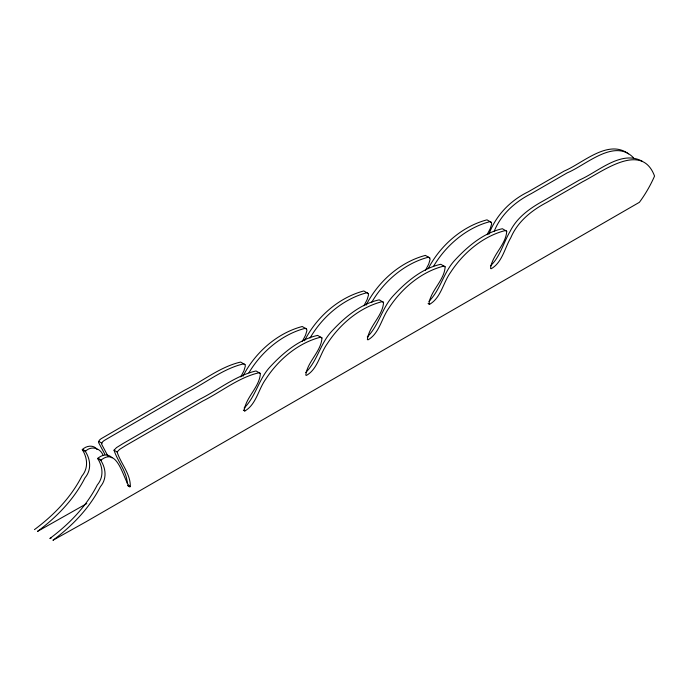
<?xml version="1.0" encoding="UTF-8"?>
<svg xmlns="http://www.w3.org/2000/svg" width="689" height="689" viewBox="0 0 689 689"><rect width="100%" height="100%" fill="white"/><g stroke="black" fill="none" stroke-linecap="round" stroke-linejoin="round"><path stroke-width="1.03" d="M97.201 449.564C93.566 444.388 86.177 445.671 82.284 449.659C87.486 457.729 88.605 468.15 81.896 476.056C70.898 497.647 53.742 515.251 34.45 529.617M103.143 455.55C100.594 447.79 90.733 445.43 85.358 451.433C90.569 459.511 91.689 469.924 84.98 477.83C73.973 499.422 56.825 517.026 37.533 531.391L86.754 503.581M111.954 457.849C108.259 453.198 101.343 454.878 97.683 458.547C102.885 466.617 104.005 477.038 97.295 484.944C86.297 506.536 69.141 524.14 49.849 538.505L51.279 537.937M100.758 460.321C105.96 468.399 107.079 478.812 100.379 486.718C89.372 508.318 72.224 525.914 52.924 540.279L85.884 521.857L639.409 202.299C645.352 194.255 650.554 185.246 654.55 176.083C641.597 141.228 602.832 171.449 582.696 181.707L546.773 202.445C531.658 210.343 517.654 221.591 510.833 237.671C504.718 247.954 502.255 262.492 491.205 268.744L490.551 268.469C492.058 254.999 506.019 244.853 506.716 231.271L505.459 230.505C482.86 236.189 463.06 253.07 450.503 272.499C443.156 282.576 441.02 297.794 429.617 304.305L428.963 304.021C430.479 290.56 444.431 280.406 445.137 266.824L443.88 266.066C421.272 271.742 401.48 288.622 388.915 308.052C381.568 318.137 379.432 333.355 368.029 339.858L367.383 339.582C368.891 326.112 382.843 315.967 383.549 302.385L382.292 301.618C359.692 307.303 339.892 324.183 327.327 343.613C319.98 353.69 317.853 368.908 306.45 375.419L305.795 375.135C307.303 361.673 321.263 351.519 321.961 337.937L320.704 337.179C298.104 342.855 278.304 359.736 265.747 379.165C258.401 389.251 256.265 404.469 244.862 410.971L244.207 410.696C245.715 397.226 259.675 387.08 260.373 373.49L259.116 372.732C238.661 377.4 221.522 391.671 202.919 400.972L125.992 445.395L119.567 449.409L117.113 451.958C120.609 463.404 130.617 473.679 130.307 486.512L129.343 486.615C122.745 477.193 117.457 446.498 100.758 460.321L97.683 458.547M240.745 376.917L243.94 370.777L245.336 366.092L244.983 364.602L240.642 362.069C220.187 366.737 203.048 381.008 184.445 390.301L101.094 438.738L99.44 440.116L98.518 442.416L104.9 454.378M244.983 364.602L243.725 363.844C223.262 368.512 206.123 382.783 187.529 392.084L104.168 440.521L102.523 441.899L101.602 444.19L107.975 456.161M260.373 373.49L256.041 370.958C235.578 375.626 218.439 389.896 199.844 399.189L122.918 443.621L116.493 447.626L114.029 450.184C117.518 461.329 126.776 471.233 127.353 483.644M488.863 234.312C495.83 215.424 510.291 200.499 528.299 191.783L564.222 171.044C582.989 163.164 608.129 138.584 628.54 153.888M494.099 231.538C500.886 214.331 515.2 201.774 531.383 193.557L567.305 172.818C586.132 165.041 614.39 137.843 633.518 157.79M242.941 376.297C254.784 352.932 276.84 333.183 302.23 326.508L306.562 329.049L306.924 330.539L305.528 335.224L302.333 341.365M304.521 340.745C316.372 317.379 338.428 297.631 363.818 290.956L368.15 293.488L368.512 294.987L367.116 299.663L363.921 305.804M366.109 305.184C377.951 281.818 400.016 262.07 425.397 255.395L429.738 257.936L430.091 259.426L428.704 264.111L425.501 270.252M428.196 268.684C440.116 245.766 461.949 226.405 486.985 219.843L491.326 222.383L491.679 223.873L490.284 228.55L487.089 234.691M248.927 372.758C261.217 352.01 281.853 334.311 305.305 328.291L306.562 329.049M310.041 338.023C322.263 316.862 343.139 298.862 366.892 292.73L368.15 293.488M371.629 302.471C383.851 281.301 404.727 263.301 428.48 257.178L429.738 257.936M433.682 266.083C445.972 245.336 466.608 227.646 490.068 221.617L491.326 222.383M244.104 408.086C255.714 396.623 258.719 379.226 269.795 367.211C282.662 353.259 298.733 339.505 317.629 335.397L321.961 337.937M305.692 372.525C317.293 361.07 320.299 343.673 331.375 331.659C344.25 317.698 360.321 303.952 379.208 299.844L383.549 302.385M367.28 336.973C378.881 325.509 381.887 308.112 392.963 296.098C405.83 282.146 421.901 268.4 440.796 264.283L445.137 266.824M428.859 301.412C440.469 289.957 443.475 272.56 454.551 260.545C467.418 246.584 483.489 232.839 502.384 228.731L506.716 231.271M490.447 265.859C500.352 256.635 503.358 242.666 510.136 231.34C517.094 217.276 530.272 207.975 543.699 200.671L579.621 179.932C598.336 171.837 621.375 149.444 642.492 161.415M428.076 303.418L429.617 304.305M243.32 410.084L244.862 410.971M98.639 441.296L101.714 443.07M114.029 450.184L117.113 451.958M82.499 449.323L85.574 451.097M97.89 458.211L100.973 459.985M82.284 449.659L85.358 451.433M127.999 485.177L130.307 486.512M127.637 485.616L129.945 486.942"/></g></svg>
